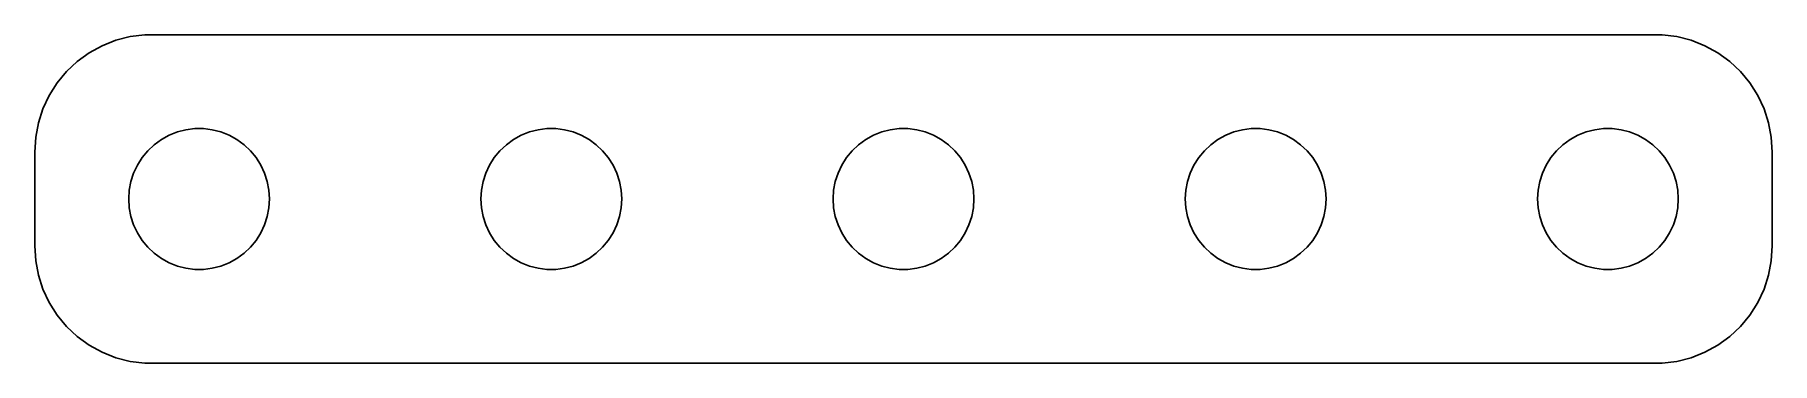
# Model space of a CAD drawing. Header units: metres. Extents: x 0.5 to 74.5, y 0.5 to 14.5.
import ezdxf

# ---------------------------------------------------------------- set-up
doc = ezdxf.new("R2010")
doc.units = ezdxf.units.M

msp = doc.modelspace()

# ---------------------------------------------------------------- linework, layer by layer
for p, q in [((3.95491, 14.2553), (3.37109, 14.0241)), ((4.56308, 14.4114), (3.95491, 14.2553)), ((5.18604, 14.4901), (4.56308, 14.4114)), ((69.8139, 14.4901), (5.18604, 14.4901)), ((70.4369, 14.4114), (69.8139, 14.4901)), ((71.0451, 14.2553), (70.4369, 14.4114)), ((71.6289, 14.0241), (71.0451, 14.2553)), ((2.31287, 13.3526), (1.85515, 12.9227)), ((2.82086, 13.7216), (2.31287, 13.3526)), ((3.37109, 14.0241), (2.82086, 13.7216)), ((72.1791, 13.7216), (71.6289, 14.0241)), ((72.6871, 13.3526), (72.1791, 13.7216)), ((73.1448, 12.9227), (72.6871, 13.3526)), ((1.85515, 12.9227), (1.45491, 12.4389)), ((73.5451, 12.4389), (73.1448, 12.9227)), ((1.11845, 11.9088), (0.851105, 11.3406)), ((1.45491, 12.4389), (1.11845, 11.9088)), ((73.8815, 11.9088), (73.5451, 12.4389)), ((74.1489, 11.3406), (73.8815, 11.9088)), ((0.851105, 11.3406), (0.657074, 10.7434)), ((74.3429, 10.7434), (74.1489, 11.3406)), ((0.657074, 10.7434), (0.539413, 10.1267)), ((6.57294, 10.3532), (6.93785, 10.4469)), ((6.93785, 10.4469), (7.31161, 10.4941)), ((7.31161, 10.4941), (7.68837, 10.4941)), ((7.68837, 10.4941), (8.06213, 10.4469)), ((8.06213, 10.4469), (8.42705, 10.3532)), ((21.5729, 10.3532), (21.9379, 10.4469)), ((21.9379, 10.4469), (22.3116, 10.4941)), ((22.3116, 10.4941), (22.6884, 10.4941)), ((22.6884, 10.4941), (23.0621, 10.4469)), ((23.0621, 10.4469), (23.427, 10.3532)), ((36.5729, 10.3532), (36.9379, 10.4469)), ((36.9379, 10.4469), (37.3116, 10.4941)), ((37.3116, 10.4941), (37.6884, 10.4941)), ((37.6884, 10.4941), (38.0621, 10.4469)), ((38.0621, 10.4469), (38.427, 10.3532)), ((51.5729, 10.3532), (51.9379, 10.4469)), ((51.9379, 10.4469), (52.3116, 10.4941)), ((52.3116, 10.4941), (52.6884, 10.4941)), ((52.6884, 10.4941), (53.0621, 10.4469)), ((53.0621, 10.4469), (53.427, 10.3532)), ((66.573, 10.3532), (66.9379, 10.4469)), ((66.9379, 10.4469), (67.3116, 10.4941)), ((67.3116, 10.4941), (67.6884, 10.4941)), ((67.6884, 10.4941), (68.0621, 10.4469)), ((68.0621, 10.4469), (68.427, 10.3532)), ((74.4606, 10.1267), (74.3429, 10.7434)), ((0.539413, 10.1267), (0.5, 9.5)), ((5.31308, 9.55363), (5.58772, 9.81154)), ((5.58772, 9.81154), (5.89252, 10.033)), ((5.89252, 10.033), (6.22266, 10.2145)), ((6.22266, 10.2145), (6.57294, 10.3532)), ((8.42705, 10.3532), (8.77733, 10.2145)), ((8.77733, 10.2145), (9.10747, 10.033)), ((9.10747, 10.033), (9.41226, 9.81154)), ((9.41226, 9.81154), (9.6869, 9.55363)), ((20.3131, 9.55363), (20.5877, 9.81154)), ((20.5877, 9.81154), (20.8925, 10.033)), ((20.8925, 10.033), (21.2227, 10.2145)), ((21.2227, 10.2145), (21.5729, 10.3532)), ((23.427, 10.3532), (23.7773, 10.2145)), ((23.7773, 10.2145), (24.1075, 10.033)), ((24.1075, 10.033), (24.4123, 9.81154)), ((24.4123, 9.81154), (24.6869, 9.55363)), ((35.3131, 9.55363), (35.5877, 9.81154)), ((35.5877, 9.81154), (35.8925, 10.033)), ((35.8925, 10.033), (36.2227, 10.2145)), ((36.2227, 10.2145), (36.5729, 10.3532)), ((38.427, 10.3532), (38.7773, 10.2145)), ((38.7773, 10.2145), (39.1075, 10.033)), ((39.1075, 10.033), (39.4123, 9.81154)), ((39.4123, 9.81154), (39.6869, 9.55363)), ((50.3131, 9.55363), (50.5877, 9.81154)), ((50.5877, 9.81154), (50.8925, 10.033)), ((50.8925, 10.033), (51.2227, 10.2145)), ((51.2227, 10.2145), (51.5729, 10.3532)), ((53.427, 10.3532), (53.7773, 10.2145)), ((53.7773, 10.2145), (54.1075, 10.033)), ((54.1075, 10.033), (54.4123, 9.81154)), ((54.4123, 9.81154), (54.6869, 9.55363)), ((65.3131, 9.55363), (65.5877, 9.81154)), ((65.5877, 9.81154), (65.8925, 10.033)), ((65.8925, 10.033), (66.2227, 10.2145)), ((66.2227, 10.2145), (66.573, 10.3532)), ((68.427, 10.3532), (68.7773, 10.2145)), ((68.7773, 10.2145), (69.1075, 10.033)), ((69.1075, 10.033), (69.4123, 9.81154)), ((69.4123, 9.81154), (69.6869, 9.55363)), ((74.5, 9.5), (74.4606, 10.1267)), ((0.5, 9.5), (0.5, 5.5)), ((4.71066, 8.60437), (4.87108, 8.94525)), ((4.87108, 8.94525), (5.07294, 9.26335)), ((5.07294, 9.26335), (5.31308, 9.55363)), ((9.6869, 9.55363), (9.92705, 9.26335)), ((9.92705, 9.26335), (10.1289, 8.94525)), ((10.1289, 8.94525), (10.2893, 8.60437)), ((19.7107, 8.60437), (19.8711, 8.94525)), ((19.8711, 8.94525), (20.0729, 9.26335)), ((20.0729, 9.26335), (20.3131, 9.55363)), ((24.6869, 9.55363), (24.927, 9.26335)), ((24.927, 9.26335), (25.1289, 8.94525)), ((25.1289, 8.94525), (25.2893, 8.60437)), ((34.7107, 8.60437), (34.8711, 8.94525)), ((34.8711, 8.94525), (35.0729, 9.26335)), ((35.0729, 9.26335), (35.3131, 9.55363)), ((39.6869, 9.55363), (39.927, 9.26335)), ((39.927, 9.26335), (40.1289, 8.94525)), ((40.1289, 8.94525), (40.2893, 8.60437)), ((49.7107, 8.60437), (49.8711, 8.94525)), ((49.8711, 8.94525), (50.0729, 9.26335)), ((50.0729, 9.26335), (50.3131, 9.55363)), ((54.6869, 9.55363), (54.927, 9.26335)), ((54.927, 9.26335), (55.1289, 8.94525)), ((55.1289, 8.94525), (55.2893, 8.60437)), ((64.7107, 8.60437), (64.8711, 8.94525)), ((64.8711, 8.94525), (65.073, 9.26335)), ((65.073, 9.26335), (65.3131, 9.55363)), ((69.6869, 9.55363), (69.927, 9.26335)), ((69.927, 9.26335), (70.1289, 8.94525)), ((70.1289, 8.94525), (70.2893, 8.60437)), ((74.5, 5.5), (74.5, 9.5)), ((4.52365, 7.87599), (4.59424, 8.24606)), ((4.59424, 8.24606), (4.71066, 8.60437)), ((10.2893, 8.60437), (10.4057, 8.24606)), ((10.4057, 8.24606), (10.4763, 7.87599)), ((19.5237, 7.87599), (19.5942, 8.24606)), ((19.5942, 8.24606), (19.7107, 8.60437)), ((25.2893, 8.60437), (25.4057, 8.24606)), ((25.4057, 8.24606), (25.4763, 7.87599)), ((34.5237, 7.87599), (34.5942, 8.24606)), ((34.5942, 8.24606), (34.7107, 8.60437)), ((40.2893, 8.60437), (40.4057, 8.24606)), ((40.4057, 8.24606), (40.4763, 7.87599)), ((49.5237, 7.87599), (49.5942, 8.24606)), ((49.5942, 8.24606), (49.7107, 8.60437)), ((55.2893, 8.60437), (55.4057, 8.24606)), ((55.4057, 8.24606), (55.4763, 7.87599)), ((64.5237, 7.87599), (64.5943, 8.24606)), ((64.5943, 8.24606), (64.7107, 8.60437)), ((70.2893, 8.60437), (70.4057, 8.24606)), ((70.4057, 8.24606), (70.4763, 7.87599)), ((4.5, 7.5), (4.52365, 7.87599)), ((4.52365, 7.12399), (4.5, 7.5)), ((10.4763, 7.87599), (10.5, 7.5)), ((10.5, 7.5), (10.4763, 7.12399)), ((19.5, 7.5), (19.5237, 7.87599)), ((19.5237, 7.12399), (19.5, 7.5)), ((25.4763, 7.87599), (25.5, 7.5)), ((25.5, 7.5), (25.4763, 7.12399)), ((34.5, 7.5), (34.5237, 7.87599)), ((34.5237, 7.12399), (34.5, 7.5)), ((40.4763, 7.87599), (40.5, 7.5)), ((40.5, 7.5), (40.4763, 7.12399)), ((49.5, 7.5), (49.5237, 7.87599)), ((49.5237, 7.12399), (49.5, 7.5)), ((55.4763, 7.87599), (55.5, 7.5)), ((55.5, 7.5), (55.4763, 7.12399)), ((64.5, 7.5), (64.5237, 7.87599)), ((64.5237, 7.12399), (64.5, 7.5)), ((70.4763, 7.87599), (70.5, 7.5)), ((70.5, 7.5), (70.4763, 7.12399)), ((4.59424, 6.75392), (4.52365, 7.12399)), ((4.71066, 6.39561), (4.59424, 6.75392)), ((10.4057, 6.75392), (10.2893, 6.39561)), ((10.4763, 7.12399), (10.4057, 6.75392)), ((19.5942, 6.75392), (19.5237, 7.12399)), ((19.7107, 6.39561), (19.5942, 6.75392)), ((25.4057, 6.75392), (25.2893, 6.39561)), ((25.4763, 7.12399), (25.4057, 6.75392)), ((34.5942, 6.75392), (34.5237, 7.12399)), ((34.7107, 6.39561), (34.5942, 6.75392)), ((40.4057, 6.75392), (40.2893, 6.39561)), ((40.4763, 7.12399), (40.4057, 6.75392)), ((49.5942, 6.75392), (49.5237, 7.12399)), ((49.7107, 6.39561), (49.5942, 6.75392)), ((55.4057, 6.75392), (55.2893, 6.39561)), ((55.4763, 7.12399), (55.4057, 6.75392)), ((64.5943, 6.75392), (64.5237, 7.12399)), ((64.7107, 6.39561), (64.5943, 6.75392)), ((70.4057, 6.75392), (70.2893, 6.39561)), ((70.4763, 7.12399), (70.4057, 6.75392)), ((4.87108, 6.05473), (4.71066, 6.39561)), ((5.07294, 5.73663), (4.87108, 6.05473)), ((10.1289, 6.05473), (9.92705, 5.73663)), ((10.2893, 6.39561), (10.1289, 6.05473)), ((19.8711, 6.05473), (19.7107, 6.39561)), ((20.0729, 5.73663), (19.8711, 6.05473)), ((25.1289, 6.05473), (24.927, 5.73663)), ((25.2893, 6.39561), (25.1289, 6.05473)), ((34.8711, 6.05473), (34.7107, 6.39561)), ((35.0729, 5.73663), (34.8711, 6.05473)), ((40.1289, 6.05473), (39.927, 5.73663)), ((40.2893, 6.39561), (40.1289, 6.05473)), ((49.8711, 6.05473), (49.7107, 6.39561)), ((50.0729, 5.73663), (49.8711, 6.05473)), ((55.1289, 6.05473), (54.927, 5.73663)), ((55.2893, 6.39561), (55.1289, 6.05473)), ((64.8711, 6.05473), (64.7107, 6.39561)), ((65.073, 5.73663), (64.8711, 6.05473)), ((70.1289, 6.05473), (69.927, 5.73663)), ((70.2893, 6.39561), (70.1289, 6.05473)), ((0.5, 5.5), (0.539413, 4.87332)), ((5.31308, 5.44635), (5.07294, 5.73663)), ((5.58772, 5.18845), (5.31308, 5.44635)), ((5.89252, 4.96701), (5.58772, 5.18845)), ((9.41226, 5.18845), (9.10747, 4.96701)), ((9.6869, 5.44635), (9.41226, 5.18845)), ((9.92705, 5.73663), (9.6869, 5.44635)), ((20.3131, 5.44635), (20.0729, 5.73663)), ((20.5877, 5.18845), (20.3131, 5.44635)), ((20.8925, 4.96701), (20.5877, 5.18845)), ((24.4123, 5.18845), (24.1075, 4.96701)), ((24.6869, 5.44635), (24.4123, 5.18845)), ((24.927, 5.73663), (24.6869, 5.44635)), ((35.3131, 5.44635), (35.0729, 5.73663)), ((35.5877, 5.18845), (35.3131, 5.44635)), ((35.8925, 4.96701), (35.5877, 5.18845)), ((39.4123, 5.18845), (39.1075, 4.96701)), ((39.6869, 5.44635), (39.4123, 5.18845)), ((39.927, 5.73663), (39.6869, 5.44635)), ((50.3131, 5.44635), (50.0729, 5.73663)), ((50.5877, 5.18845), (50.3131, 5.44635)), ((50.8925, 4.96701), (50.5877, 5.18845)), ((54.4123, 5.18845), (54.1075, 4.96701)), ((54.6869, 5.44635), (54.4123, 5.18845)), ((54.927, 5.73663), (54.6869, 5.44635)), ((65.3131, 5.44635), (65.073, 5.73663)), ((65.5877, 5.18845), (65.3131, 5.44635)), ((65.8925, 4.96701), (65.5877, 5.18845)), ((69.4123, 5.18845), (69.1075, 4.96701)), ((69.6869, 5.44635), (69.4123, 5.18845)), ((69.927, 5.73663), (69.6869, 5.44635)), ((74.4606, 4.87332), (74.5, 5.5)), ((0.539413, 4.87332), (0.657074, 4.25655)), ((6.22266, 4.78551), (5.89252, 4.96701)), ((6.57294, 4.64682), (6.22266, 4.78551)), ((6.93785, 4.55313), (6.57294, 4.64682)), ((7.31161, 4.50591), (6.93785, 4.55313)), ((7.68837, 4.50591), (7.31161, 4.50591)), ((8.06213, 4.55313), (7.68837, 4.50591)), ((8.42705, 4.64682), (8.06213, 4.55313)), ((8.77733, 4.78551), (8.42705, 4.64682)), ((9.10747, 4.96701), (8.77733, 4.78551)), ((21.2227, 4.78551), (20.8925, 4.96701)), ((21.5729, 4.64682), (21.2227, 4.78551)), ((21.9379, 4.55313), (21.5729, 4.64682)), ((22.3116, 4.50591), (21.9379, 4.55313)), ((22.6884, 4.50591), (22.3116, 4.50591)), ((23.0621, 4.55313), (22.6884, 4.50591)), ((23.427, 4.64682), (23.0621, 4.55313)), ((23.7773, 4.78551), (23.427, 4.64682)), ((24.1075, 4.96701), (23.7773, 4.78551)), ((36.2227, 4.78551), (35.8925, 4.96701)), ((36.5729, 4.64682), (36.2227, 4.78551)), ((36.9379, 4.55313), (36.5729, 4.64682)), ((37.3116, 4.50591), (36.9379, 4.55313)), ((37.6884, 4.50591), (37.3116, 4.50591)), ((38.0621, 4.55313), (37.6884, 4.50591)), ((38.427, 4.64682), (38.0621, 4.55313)), ((38.7773, 4.78551), (38.427, 4.64682)), ((39.1075, 4.96701), (38.7773, 4.78551)), ((51.2227, 4.78551), (50.8925, 4.96701)), ((51.5729, 4.64682), (51.2227, 4.78551)), ((51.9379, 4.55313), (51.5729, 4.64682)), ((52.3116, 4.50591), (51.9379, 4.55313)), ((52.6884, 4.50591), (52.3116, 4.50591)), ((53.0621, 4.55313), (52.6884, 4.50591)), ((53.427, 4.64682), (53.0621, 4.55313)), ((53.7773, 4.78551), (53.427, 4.64682)), ((54.1075, 4.96701), (53.7773, 4.78551)), ((66.2227, 4.78551), (65.8925, 4.96701)), ((66.573, 4.64682), (66.2227, 4.78551)), ((66.9379, 4.55313), (66.573, 4.64682)), ((67.3116, 4.50591), (66.9379, 4.55313)), ((67.6884, 4.50591), (67.3116, 4.50591)), ((68.0621, 4.55313), (67.6884, 4.50591)), ((68.427, 4.64682), (68.0621, 4.55313)), ((68.7773, 4.78551), (68.427, 4.64682)), ((69.1075, 4.96701), (68.7773, 4.78551)), ((74.3429, 4.25655), (74.4606, 4.87332)), ((0.657074, 4.25655), (0.851105, 3.65936)), ((74.1489, 3.65936), (74.3429, 4.25655)), ((0.851105, 3.65936), (1.11845, 3.09122)), ((1.11845, 3.09122), (1.45491, 2.56107)), ((73.5451, 2.56107), (73.8815, 3.09122)), ((73.8815, 3.09122), (74.1489, 3.65936)), ((1.45491, 2.56107), (1.85515, 2.07726)), ((73.1448, 2.07726), (73.5451, 2.56107)), ((1.85515, 2.07726), (2.31287, 1.64743)), ((2.31287, 1.64743), (2.82086, 1.27835)), ((72.1791, 1.27835), (72.6871, 1.64743)), ((72.6871, 1.64743), (73.1448, 2.07726)), ((2.82086, 1.27835), (3.37109, 0.975861)), ((3.37109, 0.975861), (3.95491, 0.744705)), ((3.95491, 0.744705), (4.56308, 0.588562)), ((70.4369, 0.588562), (71.0451, 0.744705)), ((71.0451, 0.744705), (71.6289, 0.975861)), ((71.6289, 0.975861), (72.1791, 1.27835)), ((4.56308, 0.588562), (5.18604, 0.509857)), ((5.18604, 0.509857), (69.8139, 0.509857)), ((69.8139, 0.509857), (70.4369, 0.588562))]:
    msp.add_line(p, q)

doc.saveas('drawing.dxf')
